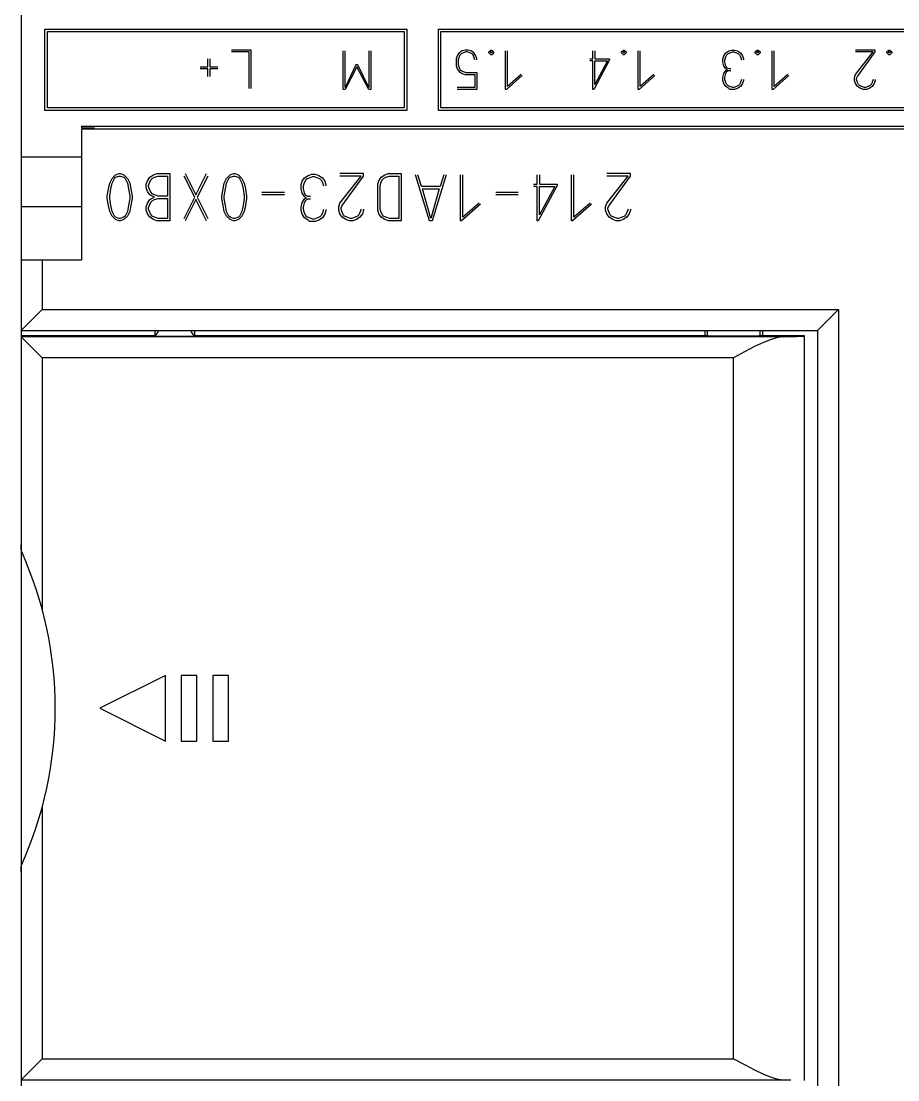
# Model space of a CAD drawing. Header units: millimetres. Extents: x 54 to 474, y 45 to 343.
# Drawn here: x 122.57 to 155.98, y 144.87 to 185.24 of the extents above; entities that cross this region are included whole.
import ezdxf

# ---------------------------------------------------------------- set-up
doc = ezdxf.new("R2010")
doc.units = ezdxf.units.MM
for name, color, linetype in [('0005LEVEL_0', 7, 'Continuous'), ('0005LEVEL_1', 7, 'Continuous'), ('8_ALL_NOTES_BALLOONS_SYMBOLS_GT', 7, 'Continuous')]:
    doc.layers.add(name, color=color, linetype=linetype)

msp = doc.modelspace()

# ---------------------------------------------------------------- linework, layer by layer
at = {"linetype": 'Continuous'}
for p, q in [((133.287, 179.137), (133.377, 179.272)), ((133.377, 179.272), (133.512, 179.362)), ((133.467, 179.227), (133.557, 179.272)), ((133.512, 179.362), (133.647, 179.407)), ((133.557, 179.272), (133.692, 179.317)), ((133.647, 179.407), (133.782, 179.407)), ((133.692, 179.317), (133.737, 179.317)), ((133.737, 179.317), (133.872, 179.272)), ((133.782, 179.407), (133.917, 179.362)), ((133.872, 179.272), (133.962, 179.227)), ((133.917, 179.362), (134.052, 179.272)), ((134.052, 179.272), (134.142, 179.137)), ((133.242, 179.002), (133.287, 179.137)), ((133.242, 178.867), (133.242, 179.002)), ((133.287, 178.687), (133.242, 178.867)), ((133.332, 178.957), (133.377, 179.092)), ((133.332, 178.867), (133.332, 178.957)), ((133.377, 178.687), (133.332, 178.867)), ((133.377, 179.092), (133.422, 179.182)), ((133.422, 179.182), (133.467, 179.227)), ((133.962, 179.227), (134.007, 179.182)), ((134.007, 179.182), (134.052, 179.092)), ((134.052, 179.092), (134.097, 178.957)), ((134.142, 179.137), (134.187, 179.002)), ((134.187, 179.002), (134.187, 178.957)), ((133.377, 178.552), (133.287, 178.687)), ((133.287, 178.327), (133.377, 178.462)), ((133.422, 178.597), (133.377, 178.687)), ((133.422, 178.507), (133.377, 178.552)), ((133.377, 178.462), (133.422, 178.507)), ((133.512, 178.552), (133.422, 178.597)), ((133.422, 178.507), (133.467, 178.507)), ((133.422, 178.417), (133.512, 178.462)), ((133.602, 178.552), (133.512, 178.552)), ((133.512, 178.462), (133.602, 178.462)), ((133.242, 178.147), (133.287, 178.327)), ((133.242, 178.012), (133.242, 178.147)), ((133.332, 178.147), (133.377, 178.327)), ((133.332, 178.057), (133.332, 178.147)), ((133.377, 177.922), (133.332, 178.057)), ((133.377, 178.327), (133.422, 178.417)), ((134.097, 178.057), (134.052, 177.922)), ((134.187, 178.057), (134.187, 178.012)), ((133.287, 177.877), (133.242, 178.012)), ((133.377, 177.742), (133.287, 177.877)), ((133.422, 177.832), (133.377, 177.922)), ((133.512, 177.652), (133.377, 177.742)), ((133.467, 177.787), (133.422, 177.832)), ((133.557, 177.742), (133.467, 177.787)), ((133.557, 177.607), (133.512, 177.652)), ((133.692, 177.697), (133.557, 177.742)), ((133.737, 177.697), (133.692, 177.697)), ((133.872, 177.742), (133.737, 177.697)), ((133.917, 177.652), (133.782, 177.607)), ((133.962, 177.787), (133.872, 177.742)), ((134.052, 177.742), (133.917, 177.652)), ((134.007, 177.832), (133.962, 177.787)), ((134.052, 177.922), (134.007, 177.832)), ((134.142, 177.877), (134.052, 177.742)), ((134.187, 178.012), (134.142, 177.877)), ((133.782, 177.607), (133.557, 177.607))]:
    msp.add_line(p, q, dxfattribs=at)
at = {"layer": '0005LEVEL_0', "linetype": 'Continuous'}
for p, q in [((125.947, 179.068), (126.037, 179.248)), ((126.037, 179.248), (126.172, 179.383)), ((126.037, 179.068), (126.127, 179.248)), ((126.127, 179.248), (126.172, 179.293)), ((126.172, 179.383), (126.307, 179.428)), ((126.172, 179.293), (126.307, 179.338)), ((126.307, 179.428), (126.352, 179.428)), ((126.307, 179.338), (126.352, 179.338)), ((126.352, 179.428), (126.487, 179.383)), ((126.352, 179.338), (126.487, 179.293)), ((126.487, 179.383), (126.622, 179.248)), ((126.487, 179.293), (126.532, 179.248)), ((126.532, 179.248), (126.622, 179.068)), ((126.622, 179.248), (126.712, 179.068)), ((127.387, 179.158), (127.477, 179.293)), ((127.477, 179.293), (127.612, 179.383)), ((127.522, 179.203), (127.567, 179.248)), ((127.567, 179.248), (127.657, 179.293)), ((127.612, 179.383), (127.747, 179.428)), ((127.657, 179.293), (127.792, 179.338)), ((127.747, 179.428), (128.242, 179.428)), ((127.792, 179.338), (128.152, 179.338)), ((128.152, 179.338), (128.152, 178.573)), ((128.242, 179.428), (128.242, 177.628)), ((129.187, 178.528), (128.782, 179.338)), ((128.827, 179.428), (129.232, 178.618)), ((129.232, 178.618), (129.637, 179.428)), ((129.682, 179.338), (129.277, 178.528)), ((130.312, 179.068), (130.402, 179.248)), ((130.402, 179.248), (130.537, 179.383)), ((130.402, 179.068), (130.492, 179.248)), ((130.492, 179.248), (130.537, 179.293)), ((130.537, 179.383), (130.672, 179.428)), ((130.537, 179.293), (130.672, 179.338)), ((130.672, 179.428), (130.717, 179.428)), ((130.672, 179.338), (130.717, 179.338)), ((130.717, 179.428), (130.852, 179.383)), ((130.717, 179.338), (130.852, 179.293)), ((130.852, 179.383), (130.987, 179.248)), ((130.852, 179.293), (130.897, 179.248)), ((130.897, 179.248), (130.987, 179.068)), ((130.987, 179.248), (131.077, 179.068)), ((135.622, 179.428), (134.722, 179.428)), ((134.722, 178.303), (135.532, 179.338)), ((135.532, 179.338), (134.722, 179.338)), ((134.812, 178.213), (135.622, 179.338)), ((135.622, 179.338), (135.622, 179.428)), ((136.207, 179.158), (136.297, 179.293)), ((136.297, 179.293), (136.432, 179.383)), ((136.342, 179.203), (136.387, 179.248)), ((136.387, 179.248), (136.477, 179.293)), ((136.432, 179.383), (136.567, 179.428)), ((136.477, 179.293), (136.612, 179.338)), ((136.567, 179.428), (137.062, 179.428)), ((136.612, 179.338), (136.972, 179.338)), ((136.972, 179.338), (136.972, 177.718)), ((137.062, 179.428), (137.062, 177.628)), ((138.142, 177.628), (137.602, 179.383)), ((137.827, 178.933), (137.692, 179.383)), ((138.772, 179.383), (138.232, 177.628)), ((138.682, 179.383), (138.547, 178.933)), ((139.312, 177.628), (139.312, 179.383)), ((139.402, 177.763), (139.402, 179.383)), ((142.237, 179.023), (142.237, 179.383)), ((142.327, 179.383), (142.327, 179.023)), ((143.542, 177.628), (143.542, 179.383)), ((143.632, 177.763), (143.632, 179.383)), ((145.792, 179.428), (144.892, 179.428)), ((144.892, 178.303), (145.702, 179.338)), ((145.702, 179.338), (144.892, 179.338)), ((144.982, 178.213), (145.792, 179.338)), ((145.792, 179.338), (145.792, 179.428)), ((125.857, 178.573), (125.902, 178.843)), ((125.902, 178.843), (125.947, 179.068)), ((125.947, 178.573), (125.992, 178.843)), ((125.992, 178.843), (126.037, 179.068)), ((126.622, 179.068), (126.667, 178.843)), ((126.667, 178.843), (126.712, 178.573)), ((126.712, 179.068), (126.757, 178.843)), ((126.757, 178.843), (126.802, 178.573)), ((127.342, 179.023), (127.387, 179.158)), ((127.342, 178.888), (127.342, 179.023)), ((127.387, 178.753), (127.342, 178.888)), ((127.432, 178.978), (127.477, 179.113)), ((127.432, 178.933), (127.432, 178.978)), ((127.477, 178.798), (127.432, 178.933)), ((127.477, 179.113), (127.522, 179.203)), ((130.222, 178.573), (130.267, 178.843)), ((130.267, 178.843), (130.312, 179.068)), ((130.312, 178.573), (130.357, 178.843)), ((130.357, 178.843), (130.402, 179.068)), ((130.987, 179.068), (131.032, 178.843)), ((131.032, 178.843), (131.077, 178.573)), ((131.077, 179.068), (131.122, 178.843)), ((131.122, 178.843), (131.167, 178.573)), ((136.162, 179.023), (136.207, 179.158)), ((136.162, 178.033), (136.162, 179.023)), ((136.252, 178.978), (136.297, 179.113)), ((136.252, 178.078), (136.252, 178.978)), ((136.297, 179.113), (136.342, 179.203)), ((138.547, 178.933), (137.827, 178.933)), ((137.872, 178.843), (138.502, 178.843)), ((138.187, 177.718), (137.872, 178.843)), ((138.502, 178.843), (138.187, 177.718)), ((142.102, 179.023), (142.237, 179.023)), ((142.237, 178.933), (142.102, 178.933)), ((142.237, 177.628), (142.237, 178.933)), ((143.002, 178.978), (142.282, 177.628)), ((142.327, 179.023), (143.002, 179.023)), ((142.912, 178.933), (142.327, 177.853)), ((142.327, 177.853), (142.327, 178.933)), ((142.327, 178.933), (142.912, 178.933)), ((143.002, 179.023), (143.002, 178.978)), ((125.857, 178.483), (125.857, 178.573)), ((125.902, 178.213), (125.857, 178.483)), ((125.947, 178.483), (125.947, 178.573)), ((125.992, 178.213), (125.947, 178.483)), ((126.712, 178.483), (126.667, 178.213)), ((126.712, 178.573), (126.712, 178.483)), ((126.802, 178.483), (126.757, 178.213)), ((126.802, 178.573), (126.802, 178.483)), ((127.477, 178.618), (127.387, 178.753)), ((127.387, 178.303), (127.477, 178.438)), ((127.522, 178.708), (127.477, 178.798)), ((127.657, 178.528), (127.477, 178.618)), ((127.477, 178.438), (127.657, 178.528)), ((127.567, 178.663), (127.522, 178.708)), ((127.657, 178.618), (127.567, 178.663)), ((127.567, 178.393), (127.657, 178.438)), ((127.792, 178.573), (127.657, 178.618)), ((127.657, 178.438), (127.792, 178.483)), ((128.152, 178.573), (127.792, 178.573)), ((127.792, 178.483), (128.152, 178.483)), ((128.152, 178.483), (128.152, 177.718)), ((128.782, 177.718), (129.187, 178.528)), ((129.232, 178.438), (128.827, 177.628)), ((129.637, 177.628), (129.232, 178.438)), ((129.277, 178.528), (129.682, 177.718)), ((130.222, 178.483), (130.222, 178.573)), ((130.267, 178.213), (130.222, 178.483)), ((130.312, 178.483), (130.312, 178.573)), ((130.357, 178.213), (130.312, 178.483)), ((131.077, 178.483), (131.032, 178.213)), ((131.077, 178.573), (131.077, 178.483)), ((131.167, 178.483), (131.122, 178.213)), ((131.167, 178.573), (131.167, 178.483)), ((132.607, 178.708), (131.752, 178.708)), ((132.607, 178.618), (131.752, 178.618)), ((141.517, 178.708), (140.662, 178.708)), ((141.517, 178.618), (140.662, 178.618)), ((125.947, 177.988), (125.902, 178.213)), ((126.037, 177.988), (125.992, 178.213)), ((126.667, 178.213), (126.622, 177.988)), ((126.757, 178.213), (126.712, 177.988)), ((127.342, 178.168), (127.387, 178.303)), ((127.342, 178.033), (127.342, 178.168)), ((127.387, 177.898), (127.342, 178.033)), ((127.432, 178.123), (127.477, 178.258)), ((127.432, 178.078), (127.432, 178.123)), ((127.477, 177.943), (127.432, 178.078)), ((127.477, 178.258), (127.522, 178.348)), ((127.522, 178.348), (127.567, 178.393)), ((130.312, 177.988), (130.267, 178.213)), ((130.402, 177.988), (130.357, 178.213)), ((131.032, 178.213), (130.987, 177.988)), ((131.122, 178.213), (131.077, 177.988)), ((134.677, 178.168), (134.722, 178.303)), ((134.677, 178.033), (134.677, 178.168)), ((134.722, 177.898), (134.677, 178.033)), ((134.767, 178.123), (134.812, 178.213)), ((134.767, 178.078), (134.767, 178.123)), ((134.812, 177.943), (134.767, 178.078)), ((135.532, 178.078), (135.487, 177.943)), ((135.622, 178.033), (135.577, 177.898)), ((135.622, 178.078), (135.622, 178.033)), ((136.207, 177.898), (136.162, 178.033)), ((136.297, 177.943), (136.252, 178.078)), ((140.077, 178.258), (139.357, 177.628)), ((140.032, 178.303), (139.402, 177.763)), ((144.307, 178.258), (143.587, 177.628)), ((144.262, 178.303), (143.632, 177.763)), ((144.847, 178.168), (144.892, 178.303)), ((144.847, 178.033), (144.847, 178.168)), ((144.892, 177.898), (144.847, 178.033)), ((144.937, 178.123), (144.982, 178.213)), ((144.937, 178.078), (144.937, 178.123)), ((144.982, 177.943), (144.937, 178.078)), ((145.702, 178.078), (145.657, 177.943)), ((145.792, 178.033), (145.747, 177.898)), ((145.792, 178.078), (145.792, 178.033)), ((126.037, 177.808), (125.947, 177.988)), ((126.127, 177.808), (126.037, 177.988)), ((126.172, 177.673), (126.037, 177.808)), ((126.172, 177.763), (126.127, 177.808)), ((126.307, 177.718), (126.172, 177.763)), ((126.307, 177.628), (126.172, 177.673)), ((126.352, 177.718), (126.307, 177.718)), ((126.352, 177.628), (126.307, 177.628)), ((126.487, 177.763), (126.352, 177.718)), ((126.487, 177.673), (126.352, 177.628)), ((126.532, 177.808), (126.487, 177.763)), ((126.622, 177.808), (126.487, 177.673)), ((126.622, 177.988), (126.532, 177.808)), ((126.712, 177.988), (126.622, 177.808)), ((127.477, 177.763), (127.387, 177.898)), ((127.522, 177.853), (127.477, 177.943)), ((127.612, 177.673), (127.477, 177.763)), ((127.567, 177.808), (127.522, 177.853)), ((127.657, 177.763), (127.567, 177.808)), ((127.747, 177.628), (127.612, 177.673)), ((127.792, 177.718), (127.657, 177.763)), ((128.242, 177.628), (127.747, 177.628)), ((128.152, 177.718), (127.792, 177.718)), ((130.402, 177.808), (130.312, 177.988)), ((130.492, 177.808), (130.402, 177.988)), ((130.537, 177.673), (130.402, 177.808)), ((130.537, 177.763), (130.492, 177.808)), ((130.672, 177.718), (130.537, 177.763)), ((130.672, 177.628), (130.537, 177.673)), ((130.717, 177.718), (130.672, 177.718)), ((130.717, 177.628), (130.672, 177.628)), ((130.852, 177.763), (130.717, 177.718)), ((130.852, 177.673), (130.717, 177.628)), ((130.987, 177.808), (130.852, 177.673)), ((130.897, 177.808), (130.852, 177.763)), ((130.987, 177.988), (130.897, 177.808)), ((131.077, 177.988), (130.987, 177.808)), ((134.812, 177.763), (134.722, 177.898)), ((134.857, 177.853), (134.812, 177.943)), ((134.947, 177.673), (134.812, 177.763)), ((134.902, 177.808), (134.857, 177.853)), ((134.992, 177.763), (134.902, 177.808)), ((135.082, 177.628), (134.947, 177.673)), ((135.127, 177.718), (134.992, 177.763)), ((135.217, 177.628), (135.082, 177.628)), ((135.172, 177.718), (135.127, 177.718)), ((135.307, 177.763), (135.172, 177.718)), ((135.352, 177.673), (135.217, 177.628)), ((135.397, 177.808), (135.307, 177.763)), ((135.487, 177.763), (135.352, 177.673)), ((135.442, 177.853), (135.397, 177.808)), ((135.487, 177.943), (135.442, 177.853)), ((135.577, 177.898), (135.487, 177.763)), ((136.297, 177.763), (136.207, 177.898)), ((136.342, 177.853), (136.297, 177.943)), ((136.432, 177.673), (136.297, 177.763)), ((136.387, 177.808), (136.342, 177.853)), ((136.477, 177.763), (136.387, 177.808)), ((136.567, 177.628), (136.432, 177.673)), ((136.612, 177.718), (136.477, 177.763)), ((137.062, 177.628), (136.567, 177.628)), ((136.972, 177.718), (136.612, 177.718)), ((138.232, 177.628), (138.142, 177.628)), ((139.357, 177.628), (139.312, 177.628)), ((142.282, 177.628), (142.237, 177.628)), ((143.587, 177.628), (143.542, 177.628)), ((144.982, 177.763), (144.892, 177.898)), ((145.027, 177.853), (144.982, 177.943)), ((145.117, 177.673), (144.982, 177.763)), ((145.072, 177.808), (145.027, 177.853)), ((145.162, 177.763), (145.072, 177.808)), ((145.252, 177.628), (145.117, 177.673)), ((145.297, 177.718), (145.162, 177.763)), ((145.387, 177.628), (145.252, 177.628)), ((145.342, 177.718), (145.297, 177.718)), ((145.477, 177.763), (145.342, 177.718)), ((145.522, 177.673), (145.387, 177.628)), ((145.567, 177.808), (145.477, 177.763)), ((145.657, 177.763), (145.522, 177.673)), ((145.612, 177.853), (145.567, 177.808)), ((145.657, 177.943), (145.612, 177.853)), ((145.747, 177.898), (145.657, 177.763))]:
    msp.add_line(p, q, dxfattribs=at)
at = {"layer": '0005LEVEL_1', "linetype": 'Continuous'}
for p, q in [((123.474, 181.842), (123.474, 184.942)), ((123.474, 184.942), (137.274, 184.942)), ((137.274, 184.942), (137.274, 181.842)), ((138.474, 181.842), (138.474, 184.942)), ((138.474, 184.942), (221.974, 184.942)), ((123.574, 181.942), (123.574, 184.842)), ((123.574, 184.842), (137.174, 184.842)), ((137.174, 184.842), (137.174, 181.942)), ((138.574, 181.942), (138.574, 184.842)), ((138.574, 184.842), (221.874, 184.842)), ((131.341, 184.142), (130.591, 184.142)), ((131.341, 182.68), (131.341, 184.142)), ((134.845, 182.642), (134.845, 184.105)), ((134.92, 182.717), (134.92, 184.105)), ((135.82, 184.105), (135.82, 182.717)), ((135.895, 184.105), (135.895, 182.642)), ((139.381, 184.105), (139.269, 184.03)), ((139.494, 184.142), (139.381, 184.105)), ((139.606, 184.142), (139.494, 184.142)), ((139.719, 184.105), (139.606, 184.142)), ((139.831, 184.03), (139.719, 184.105)), ((140.394, 184.067), (140.469, 184.142)), ((140.469, 184.142), (140.506, 184.142)), ((140.506, 184.142), (140.581, 184.067)), ((141.031, 182.642), (141.031, 184.105)), ((141.106, 182.755), (141.106, 184.105)), ((144.361, 183.805), (144.361, 184.105)), ((144.436, 184.105), (144.436, 183.805)), ((145.449, 184.067), (145.524, 184.142)), ((145.524, 184.142), (145.561, 184.142)), ((145.561, 184.142), (145.636, 184.067)), ((146.086, 182.642), (146.086, 184.105)), ((146.161, 182.755), (146.161, 184.105)), ((149.429, 184.03), (149.541, 184.105)), ((149.541, 184.105), (149.654, 184.142)), ((149.654, 184.142), (149.766, 184.142)), ((149.766, 184.142), (149.879, 184.105)), ((149.879, 184.105), (149.991, 184.03)), ((150.554, 184.067), (150.629, 184.142)), ((150.629, 184.142), (150.666, 184.142)), ((150.666, 184.142), (150.741, 184.067)), ((151.191, 182.642), (151.191, 184.105)), ((151.266, 182.755), (151.266, 184.105)), ((155.122, 184.142), (154.372, 184.142)), ((155.122, 184.067), (155.122, 184.142)), ((155.572, 184.067), (155.647, 184.142)), ((155.647, 184.142), (155.685, 184.142)), ((155.685, 184.142), (155.76, 184.067)), ((129.691, 183.505), (129.691, 183.805)), ((129.766, 183.805), (129.766, 183.505)), ((131.266, 184.067), (130.591, 184.067)), ((131.266, 182.68), (131.266, 184.067)), ((139.194, 183.917), (139.156, 183.805)), ((139.156, 183.805), (139.156, 183.542)), ((139.269, 184.03), (139.194, 183.917)), ((139.269, 183.88), (139.231, 183.767)), ((139.231, 183.767), (139.231, 183.58)), ((139.306, 183.955), (139.269, 183.88)), ((139.344, 183.992), (139.306, 183.955)), ((139.419, 184.03), (139.344, 183.992)), ((139.531, 184.067), (139.419, 184.03)), ((139.569, 184.067), (139.531, 184.067)), ((139.681, 184.03), (139.569, 184.067)), ((139.756, 183.992), (139.681, 184.03)), ((139.794, 183.955), (139.756, 183.992)), ((139.831, 183.88), (139.794, 183.955)), ((139.906, 183.917), (139.831, 184.03)), ((139.869, 183.767), (139.831, 183.88)), ((139.944, 183.805), (139.906, 183.917)), ((139.944, 183.767), (139.944, 183.805)), ((140.394, 184.03), (140.394, 184.067)), ((140.469, 183.955), (140.394, 184.03)), ((140.469, 184.03), (140.469, 184.067)), ((140.469, 184.067), (140.506, 184.067)), ((140.506, 184.03), (140.469, 184.03)), ((140.506, 183.955), (140.469, 183.955)), ((140.506, 184.067), (140.506, 184.03)), ((140.581, 184.03), (140.506, 183.955)), ((140.581, 184.067), (140.581, 184.03)), ((144.249, 183.805), (144.361, 183.805)), ((144.361, 183.73), (144.249, 183.73)), ((144.361, 182.642), (144.361, 183.73)), ((144.999, 183.767), (144.399, 182.642)), ((144.436, 183.805), (144.999, 183.805)), ((144.924, 183.73), (144.436, 182.83)), ((144.436, 182.83), (144.436, 183.73)), ((144.436, 183.73), (144.924, 183.73)), ((144.999, 183.805), (144.999, 183.767)), ((145.449, 184.03), (145.449, 184.067)), ((145.524, 183.955), (145.449, 184.03)), ((145.524, 184.03), (145.524, 184.067)), ((145.524, 184.067), (145.561, 184.067)), ((145.561, 184.03), (145.524, 184.03)), ((145.561, 183.955), (145.524, 183.955)), ((145.561, 184.067), (145.561, 184.03)), ((145.636, 184.03), (145.561, 183.955)), ((145.636, 184.067), (145.636, 184.03)), ((149.316, 183.805), (149.354, 183.917)), ((149.316, 183.692), (149.316, 183.805)), ((149.354, 183.542), (149.316, 183.692)), ((149.354, 183.917), (149.429, 184.03)), ((149.391, 183.767), (149.429, 183.88)), ((149.391, 183.692), (149.391, 183.767)), ((149.429, 183.542), (149.391, 183.692)), ((149.429, 183.88), (149.466, 183.955)), ((149.466, 183.955), (149.504, 183.992)), ((149.504, 183.992), (149.579, 184.03)), ((149.579, 184.03), (149.691, 184.067)), ((149.691, 184.067), (149.729, 184.067)), ((149.729, 184.067), (149.841, 184.03)), ((149.841, 184.03), (149.916, 183.992)), ((149.916, 183.992), (149.954, 183.955)), ((149.954, 183.955), (149.991, 183.88)), ((149.991, 184.03), (150.066, 183.917)), ((149.991, 183.88), (150.029, 183.767)), ((150.066, 183.917), (150.104, 183.805)), ((150.104, 183.805), (150.104, 183.767)), ((150.554, 184.03), (150.554, 184.067)), ((150.629, 183.955), (150.554, 184.03)), ((150.629, 184.03), (150.629, 184.067)), ((150.629, 184.067), (150.666, 184.067)), ((150.666, 184.03), (150.629, 184.03)), ((150.666, 183.955), (150.629, 183.955)), ((150.666, 184.067), (150.666, 184.03)), ((150.741, 184.03), (150.666, 183.955)), ((150.741, 184.067), (150.741, 184.03)), ((154.372, 183.205), (155.047, 184.067)), ((155.047, 184.067), (154.372, 184.067)), ((154.447, 183.13), (155.122, 184.067)), ((155.572, 184.03), (155.572, 184.067)), ((155.647, 183.955), (155.572, 184.03)), ((155.647, 184.03), (155.647, 184.067)), ((155.647, 184.067), (155.685, 184.067)), ((155.685, 184.03), (155.647, 184.03)), ((155.685, 183.955), (155.647, 183.955)), ((155.685, 184.067), (155.685, 184.03)), ((155.76, 184.03), (155.685, 183.955)), ((155.76, 184.067), (155.76, 184.03)), ((129.391, 183.505), (129.691, 183.505)), ((129.691, 183.43), (129.391, 183.43)), ((129.691, 183.13), (129.691, 183.43)), ((129.766, 183.505), (130.066, 183.505)), ((129.766, 183.43), (129.766, 183.13)), ((130.066, 183.43), (129.766, 183.43)), ((135.332, 183.58), (134.92, 182.717)), ((135.37, 183.505), (134.92, 182.642)), ((135.407, 183.58), (135.332, 183.58)), ((135.82, 182.642), (135.37, 183.505)), ((135.82, 182.717), (135.407, 183.58)), ((139.156, 183.542), (139.194, 183.43)), ((139.194, 183.43), (139.269, 183.317)), ((139.231, 183.58), (139.269, 183.467)), ((139.269, 183.467), (139.306, 183.392)), ((139.269, 183.317), (139.381, 183.242)), ((139.306, 183.392), (139.344, 183.355)), ((139.344, 183.355), (139.419, 183.317)), ((139.419, 183.317), (139.531, 183.28)), ((139.531, 183.28), (139.944, 183.28)), ((139.944, 183.28), (139.944, 182.642)), ((149.429, 183.43), (149.354, 183.542)), ((149.354, 183.242), (149.429, 183.355)), ((149.466, 183.467), (149.429, 183.542)), ((149.466, 183.392), (149.429, 183.43)), ((149.429, 183.355), (149.466, 183.392)), ((149.429, 183.242), (149.466, 183.317)), ((149.541, 183.43), (149.466, 183.467)), ((149.466, 183.392), (149.504, 183.392)), ((149.466, 183.317), (149.541, 183.355)), ((149.616, 183.43), (149.541, 183.43)), ((149.541, 183.355), (149.616, 183.355)), ((139.381, 183.242), (139.494, 183.205)), ((139.494, 183.205), (139.869, 183.205)), ((139.869, 183.205), (139.869, 182.717)), ((141.669, 183.167), (141.069, 182.642)), ((141.631, 183.205), (141.106, 182.755)), ((146.724, 183.167), (146.124, 182.642)), ((146.686, 183.205), (146.161, 182.755)), ((149.316, 183.092), (149.354, 183.242)), ((149.316, 182.98), (149.316, 183.092)), ((149.354, 182.867), (149.316, 182.98)), ((149.391, 183.092), (149.429, 183.242)), ((149.391, 183.017), (149.391, 183.092)), ((149.429, 182.905), (149.391, 183.017)), ((149.466, 182.83), (149.429, 182.905)), ((149.991, 182.905), (149.954, 182.83)), ((150.029, 183.017), (149.991, 182.905)), ((150.104, 182.98), (150.066, 182.867)), ((150.104, 183.017), (150.104, 182.98)), ((151.829, 183.167), (151.229, 182.642)), ((151.791, 183.205), (151.266, 182.755)), ((154.335, 183.092), (154.372, 183.205)), ((154.335, 182.98), (154.335, 183.092)), ((154.372, 182.867), (154.335, 182.98)), ((154.41, 183.055), (154.447, 183.13)), ((154.41, 183.017), (154.41, 183.055)), ((154.447, 182.905), (154.41, 183.017)), ((154.485, 182.83), (154.447, 182.905)), ((155.01, 182.905), (154.972, 182.83)), ((155.047, 183.017), (155.01, 182.905)), ((155.122, 182.98), (155.085, 182.867)), ((155.122, 183.017), (155.122, 182.98)), ((134.92, 182.642), (134.845, 182.642)), ((135.895, 182.642), (135.82, 182.642)), ((139.869, 182.717), (139.194, 182.717)), ((139.944, 182.642), (139.194, 182.642)), ((141.069, 182.642), (141.031, 182.642)), ((144.399, 182.642), (144.361, 182.642)), ((146.124, 182.642), (146.086, 182.642)), ((149.429, 182.755), (149.354, 182.867)), ((149.541, 182.68), (149.429, 182.755)), ((149.504, 182.792), (149.466, 182.83)), ((149.579, 182.755), (149.504, 182.792)), ((149.579, 182.642), (149.541, 182.68)), ((149.691, 182.717), (149.579, 182.755)), ((149.766, 182.642), (149.579, 182.642)), ((149.729, 182.717), (149.691, 182.717)), ((149.841, 182.755), (149.729, 182.717)), ((149.879, 182.68), (149.766, 182.642)), ((149.916, 182.792), (149.841, 182.755)), ((149.991, 182.755), (149.879, 182.68)), ((149.954, 182.83), (149.916, 182.792)), ((150.066, 182.867), (149.991, 182.755)), ((151.229, 182.642), (151.191, 182.642)), ((154.447, 182.755), (154.372, 182.867)), ((154.56, 182.68), (154.447, 182.755)), ((154.522, 182.792), (154.485, 182.83)), ((154.597, 182.755), (154.522, 182.792)), ((154.672, 182.642), (154.56, 182.68)), ((154.71, 182.717), (154.597, 182.755)), ((154.785, 182.642), (154.672, 182.642)), ((154.747, 182.717), (154.71, 182.717)), ((154.86, 182.755), (154.747, 182.717)), ((154.897, 182.68), (154.785, 182.642)), ((154.935, 182.792), (154.86, 182.755)), ((155.01, 182.755), (154.897, 182.68)), ((154.972, 182.83), (154.935, 182.792)), ((155.085, 182.867), (155.01, 182.755)), ((137.274, 181.842), (123.474, 181.842)), ((137.174, 181.942), (123.574, 181.942)), ((221.974, 181.842), (138.474, 181.842)), ((221.874, 181.942), (138.574, 181.942))]:
    msp.add_line(p, q, dxfattribs=at)
at = {"layer": '8_ALL_NOTES_BALLOONS_SYMBOLS_GT', "linetype": 'Continuous'}
for p, q in [((122.574, 206.242), (122.574, 119.842)), ((124.874, 181.233), (124.874, 181.174)), ((124.874, 181.233), (221.974, 181.233)), ((124.874, 181.174), (124.924, 181.174)), ((124.874, 181.157), (124.924, 181.157)), ((124.874, 181.142), (124.874, 176.142)), ((124.874, 181.142), (221.974, 181.142)), ((124.924, 181.174), (125.117, 181.173)), ((125.117, 181.158), (124.924, 181.157)), ((125.117, 181.173), (125.277, 181.171)), ((125.277, 181.16), (125.117, 181.158)), ((125.277, 181.171), (125.363, 181.167)), ((125.363, 181.164), (125.277, 181.16)), ((125.363, 181.167), (125.373, 181.166)), ((125.373, 181.166), (125.363, 181.164)), ((122.574, 180.069), (124.874, 180.069)), ((122.574, 178.175), (124.874, 178.175)), ((122.574, 176.142), (124.874, 176.142)), ((123.374, 176.142), (123.374, 174.242)), ((123.374, 174.242), (122.574, 173.442)), ((123.374, 174.242), (153.724, 174.242)), ((153.724, 174.242), (152.924, 173.442)), ((153.724, 174.242), (153.724, 143.842)), ((122.574, 173.442), (152.924, 173.442)), ((127.674, 173.242), (122.574, 173.242)), ((151.629, 173.209), (122.574, 173.209)), ((123.374, 172.409), (122.574, 173.209)), ((122.574, 173.209), (122.574, 173.209)), ((127.674, 173.442), (127.674, 173.242)), ((127.674, 173.242), (127.703, 173.238)), ((127.703, 173.238), (127.791, 173.235)), ((127.791, 173.235), (127.93, 173.232)), ((127.93, 173.232), (128.111, 173.23)), ((128.111, 173.23), (128.316, 173.229)), ((128.316, 173.229), (128.533, 173.229)), ((128.533, 173.229), (128.737, 173.23)), ((128.737, 173.23), (128.919, 173.232)), ((128.919, 173.232), (129.058, 173.235)), ((129.058, 173.235), (129.146, 173.238)), ((129.146, 173.238), (129.174, 173.242)), ((129.174, 173.442), (129.174, 173.242)), ((148.724, 173.242), (129.174, 173.242)), ((148.624, 173.442), (148.624, 173.242)), ((148.724, 173.442), (148.724, 173.242)), ((148.758, 173.237), (148.724, 173.242)), ((148.858, 173.233), (148.758, 173.237)), ((149.017, 173.23), (148.858, 173.233)), ((149.224, 173.227), (149.017, 173.23)), ((149.466, 173.225), (149.224, 173.227)), ((149.724, 173.225), (149.466, 173.225)), ((149.983, 173.225), (149.724, 173.225)), ((150.224, 173.227), (149.983, 173.225)), ((150.431, 173.23), (150.224, 173.227)), ((150.59, 173.233), (150.431, 173.23)), ((150.69, 173.237), (150.59, 173.233)), ((150.724, 173.242), (150.69, 173.237)), ((150.724, 173.442), (150.724, 173.242)), ((152.424, 173.242), (150.724, 173.242)), ((150.824, 173.442), (150.824, 173.242)), ((151.629, 173.209), (151.412, 173.181)), ((151.629, 173.209), (151.906, 173.214)), ((151.906, 173.214), (152.128, 173.221)), ((152.128, 173.221), (152.291, 173.227)), ((152.291, 173.227), (152.391, 173.235)), ((152.391, 173.235), (152.424, 173.242)), ((152.424, 144.842), (152.424, 173.242)), ((152.924, 173.442), (152.924, 144.642)), ((150.523, 172.832), (150.139, 172.633)), ((150.86, 172.99), (150.523, 172.832)), ((151.156, 173.108), (150.86, 172.99)), ((151.412, 173.181), (151.156, 173.108)), ((123.374, 172.409), (123.374, 162.816)), ((149.724, 172.409), (123.374, 172.409)), ((150.139, 172.633), (149.724, 172.409)), ((149.724, 145.675), (149.724, 172.409)), ((122.575, 165.198), (122.574, 165.28)), ((122.577, 165.114), (122.575, 165.198)), ((122.581, 165.028), (122.577, 165.114)), ((128.074, 160.292), (125.574, 159.042)), ((128.074, 157.792), (128.074, 160.292)), ((128.674, 160.292), (128.674, 157.792)), ((129.274, 160.292), (128.674, 160.292)), ((129.274, 157.792), (129.274, 160.292)), ((129.874, 160.292), (129.874, 157.792)), ((130.474, 160.292), (129.874, 160.292)), ((130.474, 157.792), (130.474, 160.292)), ((125.574, 159.042), (128.074, 157.792)), ((128.674, 157.792), (129.274, 157.792)), ((129.874, 157.792), (130.474, 157.792)), ((123.374, 155.268), (123.374, 145.675)), ((122.577, 152.97), (122.581, 153.056)), ((122.574, 152.804), (122.575, 152.886)), ((122.575, 152.886), (122.577, 152.97)), ((122.574, 144.875), (123.374, 145.675)), ((123.374, 145.675), (149.724, 145.675)), ((149.724, 145.675), (150.139, 145.451)), ((150.139, 145.451), (150.523, 145.252)), ((150.523, 145.252), (150.86, 145.094)), ((150.86, 145.094), (151.156, 144.976)), ((151.156, 144.976), (151.412, 144.903)), ((122.574, 144.875), (122.574, 144.875)), ((122.574, 144.875), (151.629, 144.875)), ((151.412, 144.903), (151.629, 144.875)), ((151.629, 144.875), (151.906, 144.87))]:
    msp.add_line(p, q, dxfattribs=at)
for centre, radius, start, end in [((128.424, 172.739), 0.903, 132.8651, 146.145), ((128.424, 172.739), 0.903, 33.855, 47.1349), ((109.378, 159.042), 14.496, 335.6097, 24.3903)]:
    msp.add_arc(centre, radius, start, end, dxfattribs=at)

doc.saveas('drawing.dxf')
